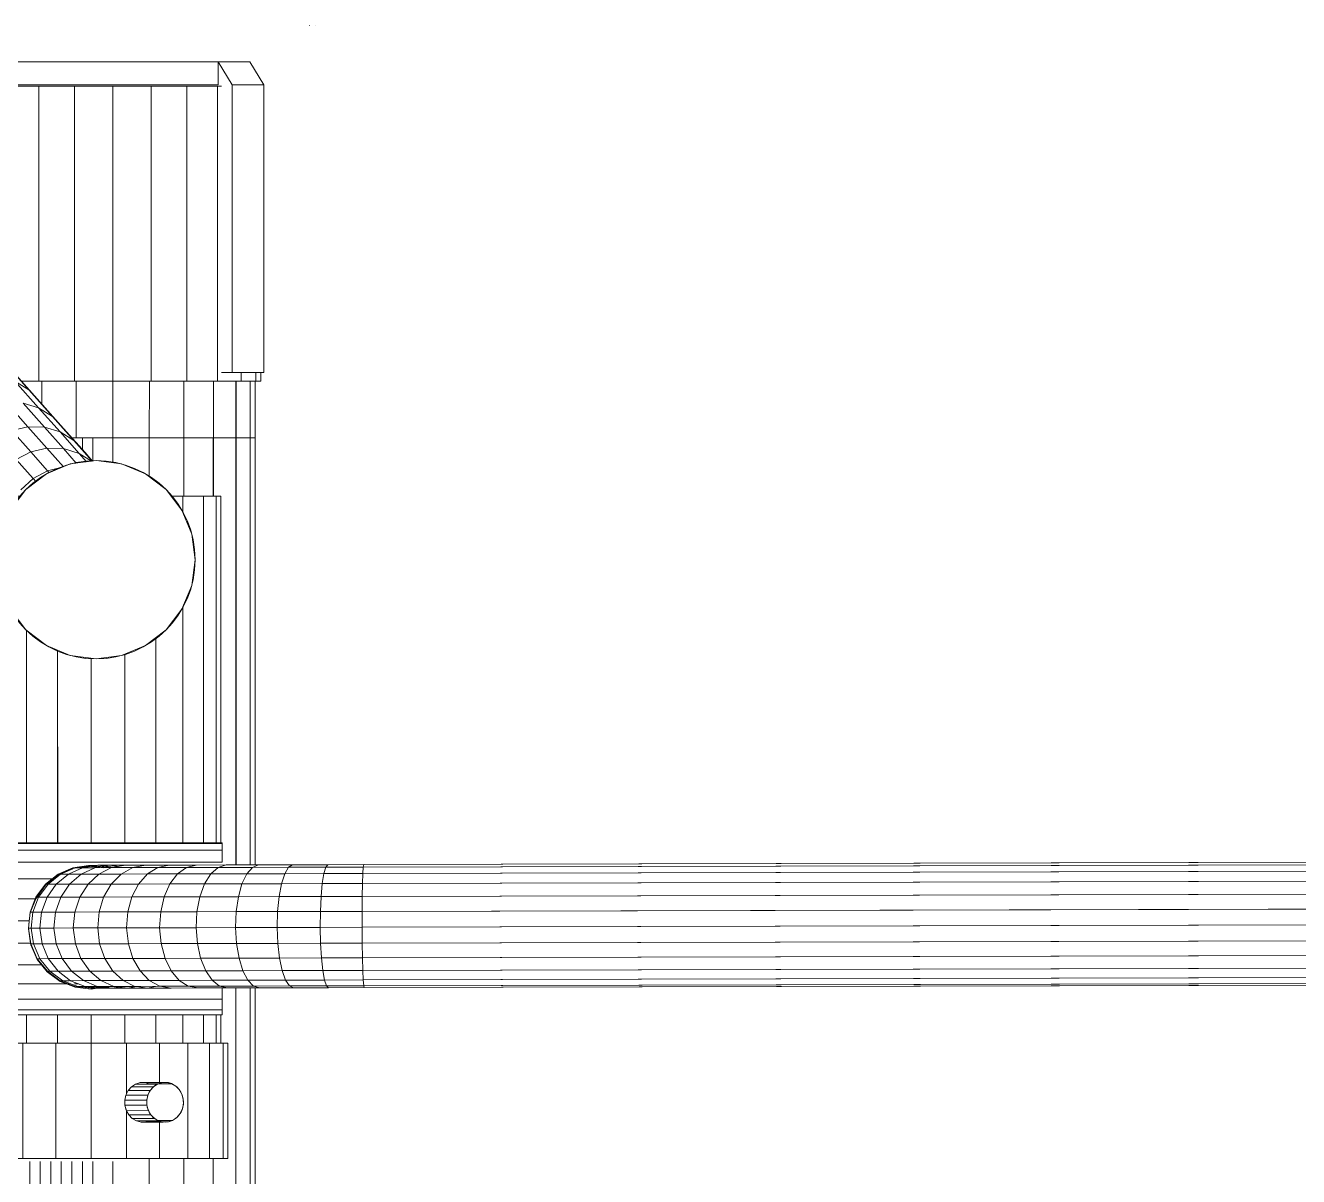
# Model space of a CAD drawing. Header units: millimetres. Extents: x -18512 to 101824, y -95768 to 52898.
# Drawn here: x 16081.5 to 16302.6, y -88247.8 to -88047.9 of the extents above; entities that cross this region are included whole.
import ezdxf

# ---------------------------------------------------------------- set-up
doc = ezdxf.new("R2010")
doc.units = ezdxf.units.MM
doc.header["$LTSCALE"] = 25
doc.layers.get('0').update_dxf_attribs({"color": 254, "lineweight": 0})
doc.layers.add('xref-first floor frm cunsult$0$G-IMPT', color=8, linetype='Continuous', lineweight=9)

# ---------------------------------------------------------------- blocks, each defined once
blk = doc.blocks.new('xref-first floor frm cunsult$0$rainshower - rain shower_dwg_Group_7-6994170-FIRST FLOOR PLAN')
at = {"layer": 'xref-first floor frm cunsult$0$G-IMPT'}
for p, q in [((0.01, 114.14), (0, 114.14)), ((0.04, 113.13), (0, 113.13)), ((10.29, 105.22), (6.29, 102.79)), ((10.29, 105.22), (60.29, 105.22)), ((10.29, 105.22), (10.29, 99.72)), ((60.29, 99.72), (60.29, 105.22)), ((60.29, 104.71), (61.79, 104.71)), ((61.79, 104.71), (60.29, 104.71)), ((61.79, 104.71), (61.79, 103.85)), ((6.29, 97.29), (6.29, 102.79)), ((60.29, 103.83), (61.79, 103.83)), ((61.79, 103.85), (61.79, 103.83)), ((61.79, 103.85), (61.79, 103.83)), ((61.79, 103.85), (61.79, 103.83)), ((61.79, 101.26), (61.79, 103.83)), ((61.79, 103.7), (71.6, 103.7)), ((71.6, 102.86), (61.79, 102.86)), ((71.6, 102.86), (71.6, 103.7)), ((145.8, 103.7), (71.6, 103.7)), ((71.6, 102.86), (71.6, 103.7)), ((71.6, 100.39), (71.6, 102.86)), ((71.6, 100.39), (71.6, 102.86)), ((145.8, 102.86), (71.6, 102.86)), ((250.64, 103.7), (167.15, 103.7)), ((250.64, 102.86), (167.15, 102.86)), ((250.64, 102.86), (167.15, 102.86)), ((6.29, 97.29), (10.29, 99.72)), ((10.29, 99.72), (60.29, 99.72)), ((61.79, 101.26), (60.29, 101.26)), ((61.79, 101.26), (60.29, 101.26)), ((60.29, 99.72), (60.29, 97.89)), ((61.79, 101.26), (61.79, 97.18)), ((61.79, 97.18), (61.79, 101.26)), ((71.6, 100.39), (61.79, 100.39)), ((71.6, 100.39), (71.6, 96.47)), ((71.6, 100.39), (145.81, 100.39)), ((71.6, 100.39), (71.6, 96.47)), ((71.6, 100.39), (71.6, 96.47)), ((167.16, 100.38), (250.64, 100.38)), ((10.54, 97.18), (10.54, 97.89)), ((10.54, 97.18), (10.54, 97.89)), ((6.29, 97.29), (6.29, 58.08)), ((6.29, 97.29), (10.29, 97.29)), ((6.29, 58.08), (6.29, 97.29)), ((10.29, 58.08), (10.29, 97.29)), ((10.29, 58.08), (10.29, 97.29)), ((10.54, 97.18), (10.54, 91.85)), ((10.54, 97.18), (61.79, 97.18)), ((10.54, 91.85), (10.54, 97.18)), ((61.79, 97.18), (10.54, 97.18)), ((61.79, 97.18), (61.79, 91.85)), ((61.79, 91.85), (61.79, 97.18)), ((61.79, 96.47), (71.6, 96.47)), ((71.6, 96.47), (61.79, 96.47)), ((71.6, 96.47), (71.6, 91.35)), ((71.6, 96.47), (71.6, 91.35)), ((71.6, 96.47), (81.77, 96.46)), ((71.6, 96.43), (81.77, 96.43)), ((196.77, 96.44), (250.64, 96.43)), ((10.54, 85.65), (10.54, 91.85)), ((10.54, 91.85), (61.79, 91.85)), ((10.54, 85.65), (10.54, 91.85)), ((61.79, 91.85), (10.54, 91.85)), ((61.79, 85.65), (61.79, 91.85)), ((61.79, 85.65), (61.79, 91.85)), ((61.79, 91.35), (71.6, 91.35)), ((61.79, 91.35), (71.6, 91.35)), ((71.6, 85.31), (71.6, 91.35)), ((71.6, 85.31), (71.6, 91.35)), ((71.6, 91.35), (81.77, 91.35)), ((71.6, 91.3), (81.77, 91.3)), ((196.77, 91.31), (250.77, 91.3)), ((10.54, 85.65), (10.54, 79)), ((10.54, 85.65), (61.79, 85.65)), ((10.54, 79), (10.54, 85.65)), ((61.79, 85.65), (10.54, 85.65)), ((61.79, 79), (61.79, 85.65)), ((61.79, 79), (61.79, 85.65)), ((61.79, 85.39), (71.6, 85.31)), ((71.6, 79), (71.6, 85.31)), ((71.6, 79), (71.6, 85.31)), ((78.37, 85.31), (71.6, 85.31)), ((250.77, 85.31), (196.77, 85.31)), ((10.54, 72.34), (10.54, 79)), ((61.79, 79), (10.54, 79)), ((10.54, 72.34), (10.54, 79)), ((61.79, 79), (10.54, 79)), ((61.79, 72.34), (61.79, 79)), ((61.79, 79), (71.6, 79)), ((61.79, 72.34), (61.79, 79)), ((61.79, 79), (71.6, 79)), ((71.6, 79), (71.6, 75.53)), ((71.6, 79), (75.96, 79)), ((197.28, 79), (250.54, 79)), ((71.6, 75.53), (71.6, 73.7)), ((71.6, 75.53), (75.64, 75.53)), ((197.28, 75.53), (250.54, 75.53)), ((71.6, 73.7), (71.6, 71.87)), ((73.66, 73.7), (71.6, 73.7)), ((71.6, 73.7), (71.6, 71.87)), ((250.54, 73.7), (197.28, 73.7)), ((10.54, 72.34), (10.54, 66.14)), ((10.54, 72.34), (61.79, 72.34)), ((61.79, 72.34), (10.54, 72.34)), ((71.6, 72.6), (61.79, 72.6)), ((71.6, 72.6), (61.79, 72.6)), ((61.79, 66.14), (61.79, 72.34)), ((250.54, 71.86), (197.28, 71.86)), ((197.28, 71.86), (250.54, 71.86)), ((197.28, 70.03), (250.54, 70.03)), ((65.77, 66.64), (61.79, 66.64)), ((61.79, 66.64), (65.77, 66.64)), ((250.54, 68.21), (197.28, 68.21)), ((250.54, 68.21), (197.28, 68.21)), ((250.54, 66.39), (197.28, 66.39)), ((250.54, 66.39), (197.28, 66.39)), ((10.54, 66.14), (10.54, 60.82)), ((61.79, 66.14), (10.54, 66.14)), ((61.79, 66.14), (10.54, 66.14)), ((61.79, 66.14), (61.79, 63.16)), ((197.28, 64.58), (250.54, 64.58))]:
    blk.add_line(p, q, dxfattribs=at)
at = {"layer": 'xref-first floor frm cunsult$0$G-IMPT', "flags": 128}
for points in [[(10.29, 99.72), (6.29, 97.29), (6.29, 102.79), (10.29, 105.22), (10.29, 99.72)], [(60.29, 99.72), (60.29, 105.22), (10.29, 105.22)], [(61.79, 101.26), (61.79, 103.83), (61.79, 103.85), (61.79, 104.71)], [(60.29, 103.85), (61.79, 103.85), (60.29, 103.85)], [(61.79, 102.86), (71.6, 102.86), (71.6, 103.7)], [(61.79, 103.7), (71.6, 103.7), (145.8, 103.7)], [(145.8, 102.86), (71.6, 102.86), (71.6, 100.39)], [(167.15, 103.7), (250.64, 103.7), (260.54, 103.7)], [(260.54, 102.86), (250.64, 102.86), (250.64, 100.38), (167.16, 100.38)], [(60.29, 97.89), (60.29, 99.72), (10.29, 99.72)], [(145.81, 100.38), (71.6, 100.38), (61.79, 100.38)], [(71.6, 91.35), (71.6, 96.47), (71.6, 91.35)], [(196.77, 96.43), (250.64, 96.43), (260.54, 96.43)], [(61.79, 85.39), (71.6, 85.31), (71.6, 91.35), (71.6, 85.31), (71.6, 79), (75.96, 79)], [(196.77, 91.3), (250.77, 91.3), (250.77, 85.31), (196.77, 85.31)], [(71.6, 83.09), (71.6, 79), (71.6, 78.89), (71.6, 75.53)], [(197.28, 79), (250.54, 79), (250.54, 75.53), (197.28, 75.53)], [(75.64, 75.53), (71.6, 75.53), (71.6, 73.7), (73.66, 73.7)], [(197.28, 73.7), (250.54, 73.7), (250.54, 75.53)], [(10.54, 60.82), (10.54, 66.14), (10.54, 72.34)], [(61.79, 63.16), (61.79, 66.14), (61.79, 72.34)], [(197.28, 70.03), (250.54, 70.03), (250.54, 68.21)], [(250.54, 62.78), (250.54, 64.58), (197.28, 64.58)]]:
    blk.add_lwpolyline(points, dxfattribs=at)
blk = doc.blocks.new('xref-first floor frm cunsult$0$rainshower - rain shower_dwg_Group_4-6994172-FIRST FLOOR PLAN')
at = {"layer": 'xref-first floor frm cunsult$0$G-IMPT'}
for p, q in [((20.07, 15), (20.07, 98)), ((20.07, 98), (20.21, 98)), ((20.07, 98), (20.07, 15)), ((20.21, 98), (21.37, 98)), ((20.21, 15), (20.21, 98)), ((20.21, 98), (20.21, 15)), ((21.37, 98), (23.45, 98)), ((21.37, 15), (21.37, 98)), ((21.37, 98), (21.37, 15)), ((23.45, 15), (23.45, 98)), ((23.45, 98), (23.45, 15)), ((47.23, 98), (45.27, 98)), ((49.06, 98), (47.23, 98)), ((47.23, 15), (47.23, 98)), ((47.23, 98), (47.23, 15)), ((49.93, 98), (49.06, 98)), ((49.06, 15), (49.06, 98)), ((49.06, 98), (49.06, 15)), ((49.93, 15), (49.93, 98)), ((49.93, 98), (49.93, 15)), ((45.03, 77.98), (45.46, 75.23)), ((45.03, 77.98), (45.46, 75.23)), ((24.11, 74.77), (24.39, 77.31)), ((24.11, 74.77), (24.39, 77.31)), ((24.11, 74.77), (24.39, 77.31)), ((45.46, 75.23), (45.15, 72.46)), ((45.46, 75.23), (45.15, 72.46)), ((24.11, 74.77), (24.4, 72.89)), ((24.11, 74.77), (24.4, 72.89)), ((24.4, 72.89), (24.11, 74.77)), ((44.57, 72.33), (44.57, 73.05)), ((44.57, 73.05), (44.57, 72.33)), ((24.53, 72.02), (25.65, 69.46)), ((24.53, 72.02), (25.65, 69.46)), ((25.65, 69.46), (24.53, 72.02)), ((44.57, 70.96), (44.14, 69.86)), ((44.57, 70.96), (44.14, 69.86)), ((45.15, 72.46), (44.57, 70.96)), ((45.15, 72.46), (44.57, 70.96)), ((44.57, 70.96), (44.57, 71.37)), ((44.57, 15), (44.57, 70.96)), ((26.32, 68.63), (25.65, 69.46)), ((26.32, 68.63), (25.65, 69.46)), ((26.32, 68.63), (25.65, 69.46)), ((27.39, 67.29), (26.32, 68.63)), ((26.32, 15), (26.32, 68.63)), ((27.39, 67.29), (26.32, 68.63)), ((27.39, 67.29), (26.32, 68.63)), ((26.32, 68.63), (26.32, 15)), ((42.49, 67.61), (44.14, 69.86)), ((42.49, 67.61), (44.14, 69.86)), ((27.39, 67.29), (29.64, 65.64)), ((27.39, 67.29), (29.64, 65.64)), ((41.25, 66.62), (40.32, 65.87)), ((41.25, 66.62), (40.32, 65.87)), ((42.49, 67.61), (41.25, 66.62)), ((42.49, 67.61), (41.25, 66.62)), ((41.25, 15), (41.25, 66.62)), ((29.78, 65.58), (29.64, 65.64)), ((29.78, 65.58), (29.64, 65.64)), ((29.78, 65.58), (32.24, 64.63)), ((29.78, 15), (29.78, 65.58)), ((29.78, 65.58), (32.24, 64.63)), ((29.78, 65.58), (29.78, 15)), ((33.6, 64.48), (32.24, 64.63)), ((33.6, 64.48), (32.24, 64.63)), ((33.6, 64.48), (35.01, 64.32)), ((33.6, 15), (33.6, 64.48)), ((33.6, 64.48), (35.01, 64.32)), ((35.01, 64.32), (33.6, 64.48)), ((33.6, 64.48), (33.6, 15)), ((35.01, 64.32), (37.51, 64.71)), ((35.01, 64.32), (37.51, 64.71)), ((37.51, 64.71), (37.76, 64.75)), ((37.51, 64.71), (37.76, 64.75)), ((37.51, 15), (37.51, 64.71)), ((37.51, 64.71), (37.51, 15)), ((37.76, 64.75), (40.32, 65.87)), ((37.76, 64.75), (40.32, 65.87)), ((0, 15), (1.19, 15)), ((0, 15), (0, 0)), ((0, 0), (0, 15)), ((4.69, 15), (1.19, 15)), ((1.19, 15), (1.19, 0)), ((1.19, 0), (1.19, 15)), ((10.25, 15), (4.69, 15)), ((4.69, 0), (4.69, 15)), ((4.69, 0), (4.69, 15)), ((6.68, 15), (7.3, 15)), ((17.5, 15), (10.25, 15)), ((10.25, 15), (10.25, 0)), ((10.25, 0), (10.25, 15)), ((17.5, 15), (25.94, 15)), ((17.5, 15), (17.5, 0)), ((17.5, 0), (17.5, 15)), ((23.39, 15), (24.18, 15)), ((25.94, 15), (35, 15)), ((25.94, 0), (25.94, 15)), ((25.94, 0), (25.94, 15)), ((44.06, 15), (35, 15)), ((35, 15), (35, 0)), ((35, 0), (35, 15)), ((52.5, 15), (44.06, 15)), ((44.06, 15), (44.06, 0)), ((44.06, 0), (44.06, 15)), ((45.82, 15), (46.61, 15)), ((59.75, 15), (52.5, 15)), ((52.5, 15), (52.5, 0)), ((52.5, 0), (52.5, 15)), ((65.31, 15), (59.75, 15)), ((59.75, 0), (59.75, 15)), ((59.75, 0), (59.75, 15)), ((62.7, 15), (63.32, 15)), ((65.31, 15), (68.81, 15)), ((65.31, 15), (65.31, 0)), ((65.31, 0), (65.31, 15)), ((70, 15), (68.81, 15)), ((68.81, 15), (68.81, 0)), ((68.81, 0), (68.81, 15)), ((70, 15), (70, 0)), ((70, 0), (70, 15)), ((1.19, 0), (0, 0)), ((4.69, 0), (1.19, 0)), ((4.69, 0), (10.25, 0)), ((6.68, 0), (7.3, 0)), ((17.5, 0), (10.25, 0)), ((25.94, 0), (17.5, 0)), ((23.39, 0), (24.18, 0)), ((25.94, 0), (35, 0)), ((44.06, 0), (35, 0)), ((52.5, 0), (44.06, 0)), ((45.82, 0), (46.61, 0)), ((59.75, 0), (52.5, 0)), ((59.75, 0), (65.31, 0)), ((62.7, 0), (63.32, 0)), ((65.31, 0), (68.81, 0)), ((70, 0), (68.81, 0))]:
    blk.add_line(p, q, dxfattribs=at)
at = {"layer": 'xref-first floor frm cunsult$0$G-IMPT', "flags": 128}
for points in [[(44.57, 71.37), (44.57, 70.96), (45.15, 72.46), (45.46, 75.23), (45.03, 77.98)], [(44.57, 15), (44.57, 70.96), (44.14, 69.86), (42.49, 67.61), (41.25, 66.62), (41.25, 15)], [(33.6, 64.48), (32.24, 64.63), (29.78, 65.58), (29.64, 65.64), (27.39, 67.29)], [(41.25, 66.62), (40.32, 65.87), (37.76, 64.75), (37.51, 64.71), (35.01, 64.32)]]:
    blk.add_lwpolyline(points, dxfattribs=at)
blk = doc.blocks.new('xref-first floor frm cunsult$0$rainshower - rain shower_dwg_Group_5-6994173-FIRST FLOOR PLAN')
at = {"layer": 'xref-first floor frm cunsult$0$G-IMPT'}
for p, q in [((115, 47.51), (95, 47.51)), ((95, 46.7), (95, 47.51)), ((95, 47.51), (115, 47.51)), ((95, 46.7), (95, 44.33)), ((115, 46.7), (95, 46.7)), ((95, 46.7), (115, 46.7)), ((115, 46.7), (115, 47.51)), ((115, 44.33), (115, 46.7)), ((60.19, 46.25), (0, 46.25)), ((0, 45.49), (0, 46.25)), ((0, 46.25), (60.19, 46.25)), ((0, 43.24), (0, 45.49)), ((60.19, 45.49), (0, 45.49)), ((0, 45.49), (60.19, 45.49)), ((95, 46.25), (90.06, 46.25)), ((90.06, 46.25), (95, 46.25)), ((95, 45.49), (90.06, 45.49)), ((90.06, 45.49), (95, 45.49)), ((95, 44.33), (95, 40.55)), ((115, 44.33), (95, 44.33)), ((95, 44.33), (115, 44.33)), ((115, 40.55), (115, 44.33)), ((0, 43.24), (0, 39.66)), ((60.19, 43.24), (0, 43.24)), ((0, 43.24), (60.19, 43.24)), ((95, 43.24), (90.06, 43.24)), ((90.06, 43.24), (95, 43.24)), ((95, 40.55), (95, 35.63)), ((115, 40.55), (95, 40.55)), ((95, 40.55), (115, 40.55)), ((115, 35.63), (115, 40.55)), ((0, 37.64), (0, 39.66)), ((0, 39.66), (2.82, 39.66)), ((0, 39.66), (2.82, 39.66)), ((60.19, 39.66), (19.22, 39.66)), ((60.19, 39.66), (19.22, 39.66)), ((95, 39.66), (90.06, 39.66)), ((95, 39.66), (90.06, 39.66)), ((102.02, 37.74), (101.81, 36.93)), ((102.02, 37.74), (102.45, 38.47)), ((102.02, 37.74), (102.02, 33.91)), ((102.02, 37.74), (102.02, 33.91)), ((102.45, 38.47), (103.07, 39.08)), ((103.07, 39.08), (103.84, 39.51)), ((103.84, 39.51), (104.71, 39.75)), ((104.71, 39.75), (105.61, 39.77)), ((105.61, 39.77), (106.48, 39.57)), ((106.48, 39.57), (107.28, 39.17)), ((107.28, 39.17), (107.93, 38.6)), ((107.93, 38.6), (108.4, 37.89)), ((108.4, 37.89), (108.66, 37.09)), ((108.4, 35.33), (108.4, 37.89)), ((108.4, 37.89), (108.4, 35.33)), ((95, 35.63), (95, 29.9)), ((102.02, 35.63), (95, 35.63)), ((95, 35.63), (102.02, 35.63)), ((101.81, 36.93), (101.81, 33.1)), ((101.83, 36.1), (101.81, 36.93)), ((101.81, 36.93), (101.81, 33.1)), ((101.83, 36.1), (102.09, 35.3)), ((101.83, 36.1), (101.83, 32.27)), ((101.83, 36.1), (101.83, 32.27)), ((108.04, 34.72), (108.47, 35.45)), ((115, 35.63), (108.4, 35.63)), ((108.4, 35.63), (115, 35.63)), ((108.47, 35.45), (108.68, 36.26)), ((108.47, 31.62), (108.47, 35.45)), ((108.47, 35.45), (108.47, 31.62)), ((108.66, 37.09), (108.68, 36.26)), ((108.66, 33.26), (108.66, 37.09)), ((108.66, 37.09), (108.66, 33.26)), ((108.68, 32.43), (108.68, 36.26)), ((108.68, 36.26), (108.68, 32.43)), ((115, 29.9), (115, 35.63)), ((60.19, 35), (24.54, 35)), ((24.54, 35), (60.19, 35)), ((95, 35), (90.06, 35)), ((90.06, 35), (95, 35)), ((102.02, 33.91), (101.81, 33.1)), ((102.02, 33.91), (101.81, 33.1)), ((102.56, 34.59), (102.09, 35.3)), ((102.09, 35.3), (102.09, 31.47)), ((102.09, 35.3), (102.09, 31.47)), ((103.21, 34.01), (102.56, 34.59)), ((102.56, 30.76), (102.56, 34.59)), ((102.56, 34.59), (102.56, 30.76)), ((103.21, 34.01), (103.21, 30.19)), ((103.21, 34.01), (104, 33.62)), ((103.21, 34.01), (103.21, 30.19)), ((104, 33.62), (104.88, 33.42)), ((104, 33.62), (104, 29.79)), ((104, 33.62), (104, 29.79)), ((104.88, 33.42), (105.78, 33.44)), ((104.88, 33.42), (104.88, 29.59)), ((104.88, 33.42), (104.88, 29.59)), ((105.78, 33.44), (106.64, 33.68)), ((105.78, 33.44), (105.78, 29.61)), ((105.78, 33.44), (105.78, 29.61)), ((106.64, 33.68), (107.41, 34.11)), ((106.74, 29.9), (106.64, 33.68)), ((107.41, 34.11), (108.04, 34.72)), ((107.41, 30.28), (107.41, 34.11)), ((107.41, 34.11), (107.41, 30.28)), ((108.04, 30.89), (108.04, 34.72)), ((108.04, 34.72), (108.04, 30.89)), ((108.47, 33.85), (108.66, 33.26)), ((108.47, 33.85), (108.66, 33.26)), ((108.68, 32.43), (108.66, 33.26)), ((108.68, 32.43), (108.66, 33.26)), ((101.81, 33.1), (101.83, 32.27)), ((101.81, 33.1), (101.83, 32.27)), ((101.83, 32.27), (102.04, 31.62)), ((101.83, 32.27), (102.04, 31.62)), ((102.56, 30.76), (102.09, 31.47)), ((102.56, 30.76), (102.09, 31.47)), ((108.04, 30.89), (108.47, 31.62)), ((108.04, 30.89), (108.47, 31.62)), ((108.47, 31.62), (108.68, 32.43)), ((108.47, 31.62), (108.68, 32.43)), ((27.43, 29.58), (60.19, 29.58)), ((60.19, 29.58), (27.43, 29.58)), ((95, 29.58), (90.06, 29.58)), ((90.06, 29.58), (95, 29.58)), ((95, 23.75), (95, 29.9)), ((95, 29.9), (103.77, 29.9)), ((95, 29.9), (103.77, 29.9)), ((102.56, 30.76), (103.21, 30.19)), ((102.56, 30.76), (103.21, 30.19)), ((103.21, 30.19), (103.77, 29.9)), ((103.21, 30.19), (103.77, 29.9)), ((103.77, 29.9), (104, 29.79)), ((104, 29.79), (104.88, 29.59)), ((104.88, 29.59), (105.78, 29.61)), ((106.74, 29.9), (105.78, 29.61)), ((107.41, 30.28), (106.74, 29.9)), ((107.41, 30.28), (106.74, 29.9)), ((115, 29.9), (106.74, 29.9)), ((107.41, 30.28), (108.04, 30.89)), ((107.41, 30.28), (108.04, 30.89)), ((115, 23.75), (115, 29.9)), ((28.13, 23.75), (60.19, 23.75)), ((28.13, 23.75), (60.19, 23.75)), ((95, 23.75), (90.06, 23.75)), ((90.06, 23.75), (95, 23.75)), ((95, 17.61), (95, 23.75)), ((115, 23.75), (95, 23.75)), ((95, 23.75), (115, 23.75)), ((115, 17.61), (115, 23.75)), ((26.74, 17.93), (60.19, 17.98)), ((60.19, 17.93), (26.74, 17.93)), ((95, 17.93), (90.06, 17.93)), ((90.06, 17.93), (95, 17.93)), ((95, 17.61), (95, 11.88)), ((115, 17.61), (95, 17.61)), ((95, 17.61), (115, 17.61)), ((115, 11.88), (115, 17.61)), ((0, 7.84), (0, 11.53)), ((23.2, 12.5), (60.19, 12.5)), ((23.2, 12.5), (60.19, 12.5)), ((90.06, 12.5), (95, 12.5)), ((90.06, 12.5), (95, 12.5)), ((95, 11.88), (95, 6.96)), ((115, 11.88), (95, 11.88)), ((95, 11.88), (115, 11.88)), ((115, 6.96), (115, 11.88)), ((0, 4.27), (0, 7.84)), ((7.42, 7.84), (0, 7.84)), ((0, 7.84), (7.42, 7.84)), ((60.19, 7.84), (14.62, 7.84)), ((14.62, 7.84), (60.19, 7.84)), ((95, 7.84), (90.06, 7.84)), ((90.06, 7.84), (95, 7.84)), ((95, 3.18), (95, 6.96)), ((115, 6.96), (95, 6.96)), ((95, 6.96), (115, 6.96)), ((115, 3.18), (115, 6.96)), ((0, 4.27), (0, 2.02)), ((60.19, 4.27), (0, 4.27)), ((0, 4.27), (60.19, 4.27)), ((95, 4.27), (90.06, 4.27)), ((90.06, 4.27), (95, 4.27)), ((95, 0.81), (95, 3.18)), ((115, 3.18), (95, 3.18)), ((95, 3.18), (115, 3.18)), ((115, 0.81), (115, 3.18)), ((0, 1.25), (0, 2.02)), ((60.19, 2.02), (0, 2.02)), ((0, 2.02), (60.19, 2.02)), ((60.19, 1.25), (0, 1.25)), ((0, 1.25), (60.19, 1.25)), ((95, 2.02), (90.06, 2.02)), ((90.06, 2.02), (95, 2.02)), ((95, 1.25), (90.06, 1.25)), ((90.06, 1.25), (95, 1.25)), ((95, 0), (95, 0.81)), ((115, 0.81), (95, 0.81)), ((95, 0.81), (115, 0.81)), ((115, 0), (95, 0)), ((95, 0), (115, 0)), ((115, 0.81), (115, 0))]:
    blk.add_line(p, q, dxfattribs=at)
at = {"layer": 'xref-first floor frm cunsult$0$G-IMPT', "flags": 128}
for points in [[(102.02, 33.91), (101.81, 33.1), (101.83, 32.27), (102.04, 31.62)], [(104, 29.79), (104.88, 29.59), (105.78, 29.61), (106.64, 29.85), (106.74, 29.9), (107.41, 30.28), (108.04, 30.89), (108.47, 31.62), (108.68, 32.43), (108.66, 33.26), (108.47, 33.85)], [(106.64, 33.68), (106.74, 29.9), (115, 29.9)], [(102.09, 31.47), (102.56, 30.76), (103.21, 30.19), (103.77, 29.9), (104, 29.79)]]:
    blk.add_lwpolyline(points, dxfattribs=at)
at = {"layer": 'xref-first floor frm cunsult$0$G-IMPT'}
for start_param, end_param in [(5.247662, 9.424778), (3.141593, 5.224649)]:
    blk.add_ellipse((105.24, 36.59), major_axis=(3.45, 0), ratio=0.92388, start_param=start_param, end_param=end_param, dxfattribs=at)
blk = doc.blocks.new('xref-first floor frm cunsult$0$rainshower - rain shower_dwg_Group_3-6994174-FIRST FLOOR PLAN')
at = {"layer": 'xref-first floor frm cunsult$0$G-IMPT'}
for p, q in [((12.76, 33.84), (8.61, 32.12)), ((12.76, 33.84), (17.22, 34.43)), ((17.22, 34.43), (21.67, 33.84)), ((25.82, 32.12), (21.67, 33.84)), ((5.04, 29.39), (8.61, 32.12)), ((25.82, 32.12), (29.39, 29.39)), ((2.31, 25.82), (5.04, 29.39)), ((32.12, 25.82), (29.39, 29.39)), ((0.59, 21.67), (2.31, 25.82)), ((33.84, 21.67), (32.12, 25.82)), ((0.59, 21.67), (0, 17.22)), ((33.84, 21.67), (34.43, 17.22)), ((0.59, 12.76), (0, 17.22)), ((33.84, 12.76), (34.43, 17.22)), ((0.59, 12.76), (2.31, 8.61)), ((32.12, 8.61), (33.84, 12.76)), ((2.31, 8.61), (5.04, 5.04)), ((32.12, 8.61), (29.39, 5.04)), ((5.04, 5.04), (8.61, 2.31)), ((25.82, 2.31), (29.39, 5.04)), ((8.61, 2.31), (12.76, 0.59)), ((25.82, 2.31), (21.67, 0.59)), ((12.76, 0.59), (17.22, 0)), ((21.67, 0.59), (17.22, 0))]:
    blk.add_line(p, q, dxfattribs=at)
blk.add_circle((17.22, 17.22), 17.22, dxfattribs=at)
blk = doc.blocks.new('xref-first floor frm cunsult$0$rainshower - rain shower_dwg_Group_8-6994175-FIRST FLOOR PLAN')
at = {"layer": 'xref-first floor frm cunsult$0$G-IMPT'}
for p, q in [((144.99, 442.79), (145.75, 128.73)), ((145.41, 442.89), (146.17, 128.64)), ((146.53, 442.97), (147.28, 128.56)), ((148.26, 443.05), (149.02, 128.5)), ((150.51, 443.1), (151.27, 128.45)), ((153.1, 443.14), (153.86, 128.42)), ((155.87, 443.16), (156.63, 128.42)), ((158.63, 443.15), (159.39, 128.44)), ((161.18, 443.12), (161.94, 128.48)), ((163.36, 443.06), (164.12, 128.54)), ((165.02, 442.99), (165.78, 128.62)), ((166.03, 442.91), (166.79, 128.71)), ((166.34, 442.82), (167.1, 128.8)), ((145.75, 128.73), (145.77, 122.5)), ((146.17, 128.64), (145.75, 128.73)), ((147.28, 128.56), (146.17, 128.64)), ((146.17, 128.64), (146.18, 122.14)), ((146.18, 122.14), (146.17, 128.64)), ((149.02, 128.5), (147.28, 128.56)), ((147.28, 128.56), (147.3, 121.81)), ((151.27, 128.45), (149.02, 128.5)), ((149.02, 128.5), (149.04, 121.52)), ((153.86, 128.42), (151.27, 128.45)), ((151.27, 128.45), (151.28, 121.31)), ((151.28, 121.31), (151.27, 128.45)), ((156.63, 128.42), (153.86, 128.42)), ((153.86, 128.42), (153.88, 121.19)), ((159.39, 128.44), (156.63, 128.42)), ((159.39, 128.44), (156.63, 128.42)), ((156.63, 128.42), (156.65, 121.15)), ((156.63, 128.42), (156.65, 121.15)), ((161.94, 128.48), (159.39, 128.44)), ((159.39, 128.44), (159.41, 121.21)), ((159.41, 121.21), (159.39, 128.44)), ((164.12, 128.54), (161.94, 128.48)), ((161.94, 128.48), (164.12, 128.54)), ((161.94, 128.48), (161.96, 121.37)), ((161.96, 121.37), (161.94, 128.48)), ((165.78, 128.62), (164.12, 128.54)), ((164.12, 128.54), (164.14, 121.6)), ((164.12, 128.54), (164.14, 121.6)), ((166.79, 128.71), (165.78, 128.62)), ((165.78, 128.62), (165.79, 121.9)), ((167.1, 128.8), (166.79, 128.71)), ((166.79, 128.71), (166.81, 122.24)), ((167.1, 128.8), (167.12, 122.6)), ((145.77, 122.5), (145.78, 116.36)), ((146.18, 122.14), (145.77, 122.5)), ((145.77, 122.5), (145.78, 116.36)), ((147.3, 121.81), (146.18, 122.14)), ((146.18, 122.14), (146.2, 115.65)), ((147.3, 121.81), (146.18, 122.14)), ((149.04, 121.52), (147.3, 121.81)), ((147.3, 121.81), (147.32, 114.99)), ((165.79, 121.9), (164.14, 121.6)), ((164.14, 121.6), (165.79, 121.9)), ((166.81, 122.24), (165.79, 121.9)), ((165.79, 121.9), (166.81, 122.24)), ((165.79, 121.9), (165.81, 115.12)), ((165.79, 121.9), (165.81, 115.12)), ((167.12, 122.6), (166.81, 122.24)), ((166.81, 122.24), (166.82, 115.8)), ((166.81, 122.24), (166.82, 115.8)), ((167.12, 122.6), (167.13, 116.52)), ((151.28, 121.31), (149.04, 121.52)), ((149.04, 121.52), (149.06, 114.43)), ((153.88, 121.19), (151.28, 121.31)), ((151.28, 121.31), (151.3, 114)), ((153.88, 121.19), (151.28, 121.31)), ((156.65, 121.15), (153.88, 121.19)), ((153.88, 121.19), (153.9, 113.74)), ((153.9, 113.74), (153.88, 121.19)), ((159.41, 121.21), (156.65, 121.15)), ((156.65, 121.15), (156.67, 113.67)), ((161.96, 121.37), (159.41, 121.21)), ((159.41, 121.21), (159.42, 113.79)), ((164.14, 121.6), (161.96, 121.37)), ((161.96, 121.37), (161.98, 114.08)), ((164.14, 121.6), (164.15, 114.54)), ((145.78, 116.36), (145.8, 110.44)), ((146.2, 115.65), (145.78, 116.36)), ((145.78, 116.36), (146.2, 115.65)), ((145.78, 116.36), (145.8, 110.44)), ((147.32, 114.99), (146.2, 115.65)), ((146.2, 115.65), (146.22, 109.38)), ((146.2, 115.65), (146.22, 109.38)), ((165.81, 115.12), (164.15, 114.54)), ((166.82, 115.8), (165.81, 115.12)), ((165.81, 115.12), (165.82, 108.58)), ((167.13, 116.52), (166.82, 115.8)), ((166.82, 115.8), (166.84, 109.58)), ((167.13, 116.52), (167.15, 110.65)), ((149.06, 114.43), (147.32, 114.99)), ((147.32, 114.99), (147.33, 108.4)), ((151.3, 114), (149.06, 114.43)), ((149.06, 114.43), (149.07, 107.57)), ((149.07, 107.57), (149.06, 114.43)), ((153.9, 113.74), (151.3, 114)), ((151.3, 114), (151.32, 106.94)), ((151.3, 114), (151.32, 106.94)), ((156.67, 113.67), (153.9, 113.74)), ((153.9, 113.74), (153.91, 106.56)), ((156.67, 113.67), (153.9, 113.74)), ((159.42, 113.79), (156.67, 113.67)), ((156.67, 113.67), (156.69, 106.45)), ((156.69, 106.45), (156.67, 113.67)), ((161.98, 114.08), (159.42, 113.79)), ((159.42, 113.79), (159.44, 106.61)), ((164.15, 114.54), (161.98, 114.08)), ((164.15, 114.54), (161.98, 114.08)), ((161.98, 114.08), (161.99, 107.05)), ((164.15, 114.54), (164.17, 107.72)), ((164.17, 107.72), (164.15, 114.54)), ((167.15, 110.65), (166.84, 109.58)), ((167.15, 110.65), (167.16, 105.08)), ((145.8, 110.44), (145.81, 104.83)), ((146.22, 109.38), (145.8, 110.44)), ((145.8, 110.44), (146.22, 109.38)), ((147.33, 108.4), (146.22, 109.38)), ((146.22, 109.38), (146.23, 103.45)), ((146.22, 109.38), (147.33, 108.4)), ((149.07, 107.57), (147.33, 108.4)), ((147.33, 108.4), (147.35, 102.17)), ((165.82, 108.58), (164.17, 107.72)), ((165.82, 108.58), (164.17, 107.72)), ((166.84, 109.58), (165.82, 108.58)), ((165.82, 108.58), (165.84, 102.39)), ((166.84, 109.58), (166.85, 103.69)), ((151.32, 106.94), (149.07, 107.57)), ((149.07, 107.57), (149.09, 101.08)), ((151.32, 106.94), (149.07, 107.57)), ((149.07, 107.57), (149.09, 101.08)), ((153.91, 106.56), (151.32, 106.94)), ((151.32, 106.94), (151.34, 100.26)), ((151.34, 100.26), (151.32, 106.94)), ((156.69, 106.45), (153.91, 106.56)), ((153.91, 106.56), (153.93, 99.75)), ((159.44, 106.61), (156.69, 106.45)), ((159.44, 106.61), (156.69, 106.45)), ((156.69, 106.45), (156.7, 99.61)), ((161.99, 107.05), (159.44, 106.61)), ((159.44, 106.61), (161.99, 107.05)), ((159.44, 106.61), (159.46, 99.82)), ((164.17, 107.72), (161.99, 107.05)), ((161.99, 107.05), (162.01, 100.39)), ((161.99, 107.05), (162.01, 100.39)), ((164.17, 107.72), (164.19, 101.26)), ((164.17, 107.72), (164.19, 101.26)), ((145.81, 104.83), (145.82, 99.63)), ((146.23, 103.45), (145.81, 104.83)), ((145.81, 104.83), (145.82, 99.63)), ((167.16, 105.08), (166.85, 103.69)), ((167.16, 105.08), (167.17, 99.93)), ((147.35, 102.17), (146.23, 103.45)), ((146.23, 103.45), (146.24, 97.94)), ((149.09, 101.08), (147.35, 102.17)), ((147.35, 102.17), (147.36, 96.39)), ((147.35, 102.17), (147.36, 96.39)), ((165.84, 102.39), (164.19, 101.26)), ((164.19, 101.26), (165.84, 102.39)), ((166.85, 103.69), (165.84, 102.39)), ((165.84, 102.39), (165.85, 96.65)), ((166.85, 103.69), (166.87, 98.23)), ((145.82, 99.63), (145.83, 94.92)), ((146.24, 97.94), (145.82, 99.63)), ((145.82, 99.63), (146.24, 97.94)), ((151.34, 100.26), (149.09, 101.08)), ((149.09, 101.08), (149.1, 95.06)), ((149.09, 101.08), (151.34, 100.26)), ((153.93, 99.75), (151.34, 100.26)), ((151.34, 100.26), (151.35, 94.06)), ((153.93, 99.75), (151.34, 100.26)), ((151.34, 100.26), (151.35, 94.06)), ((156.7, 99.61), (153.93, 99.75)), ((153.93, 99.75), (153.95, 93.45)), ((159.46, 99.82), (156.7, 99.61)), ((156.7, 99.61), (159.46, 99.82)), ((156.7, 99.61), (156.72, 93.26)), ((156.7, 99.61), (156.72, 93.26)), ((162.01, 100.39), (159.46, 99.82)), ((159.46, 99.82), (159.47, 93.52)), ((164.19, 101.26), (162.01, 100.39)), ((162.01, 100.39), (164.19, 101.26)), ((162.01, 100.39), (162.03, 94.21)), ((164.19, 101.26), (164.2, 95.28)), ((164.19, 101.26), (164.2, 95.28)), ((167.17, 99.93), (166.87, 98.23)), ((167.17, 99.93), (167.18, 95.26)), ((147.36, 96.39), (146.24, 97.94)), ((146.24, 97.94), (146.25, 92.97)), ((166.87, 98.23), (165.85, 96.65)), ((166.87, 98.23), (166.88, 93.3)), ((166.87, 98.23), (166.88, 93.3)), ((149.1, 95.06), (147.36, 96.39)), ((147.36, 96.39), (147.37, 91.16)), ((147.36, 96.39), (147.37, 91.16)), ((164.2, 95.28), (162.03, 94.21)), ((165.85, 96.65), (164.2, 95.28)), ((164.2, 95.28), (165.85, 96.65)), ((164.2, 95.28), (164.21, 89.86)), ((164.21, 89.86), (164.2, 95.28)), ((165.85, 96.65), (165.86, 91.46)), ((165.85, 96.65), (165.86, 91.46)), ((167.18, 95.26), (166.88, 93.3)), ((167.18, 95.26), (167.19, 91.17)), ((145.83, 94.92), (145.84, 90.8)), ((146.25, 92.97), (145.83, 94.92)), ((145.83, 94.92), (145.84, 90.8)), ((147.37, 91.16), (146.25, 92.97)), ((146.25, 92.97), (146.27, 88.61)), ((151.35, 94.06), (149.1, 95.06)), ((149.1, 95.06), (149.12, 89.62)), ((149.1, 95.06), (151.35, 94.06)), ((153.95, 93.45), (151.35, 94.06)), ((151.35, 94.06), (151.36, 88.46)), ((151.35, 94.06), (153.95, 93.45)), ((156.72, 93.26), (153.95, 93.45)), ((153.95, 93.45), (153.96, 87.74)), ((159.47, 93.52), (156.72, 93.26)), ((156.72, 93.26), (159.47, 93.52)), ((156.72, 93.26), (156.73, 87.53)), ((162.03, 94.21), (159.47, 93.52)), ((159.47, 93.52), (159.49, 87.83)), ((159.47, 93.52), (159.49, 87.83)), ((162.03, 94.21), (162.04, 88.63)), ((166.88, 93.3), (165.86, 91.46)), ((166.88, 93.3), (166.89, 88.97)), ((145.84, 90.8), (145.85, 87.32)), ((146.27, 88.61), (145.84, 90.8)), ((149.12, 89.62), (147.37, 91.16)), ((147.37, 91.16), (147.39, 86.58)), ((147.37, 91.16), (147.39, 86.58)), ((165.86, 91.46), (164.21, 89.86)), ((165.86, 91.46), (165.88, 86.9)), ((166.88, 92.81), (167.19, 91.17)), ((167.19, 91.17), (166.93, 89.24)), ((166.93, 89.24), (167.19, 91.17)), ((167.19, 91.17), (167.2, 87.73)), ((147.39, 86.58), (146.27, 88.61)), ((146.27, 88.61), (146.27, 84.93)), ((151.36, 88.46), (149.12, 89.62)), ((149.12, 89.62), (149.13, 84.85)), ((153.96, 87.74), (151.36, 88.46)), ((151.36, 88.46), (151.38, 83.54)), ((162.04, 88.63), (159.49, 87.83)), ((164.21, 89.86), (162.04, 88.63)), ((162.04, 88.63), (162.05, 83.73)), ((164.21, 89.86), (164.23, 85.12)), ((164.21, 89.86), (164.23, 85.12)), ((166.89, 88.97), (165.88, 86.9)), ((166.89, 88.97), (166.9, 85.32)), ((166.94, 89.24), (167.2, 87.73)), ((145.86, 84.56), (145.85, 87.32)), ((146.27, 84.93), (145.85, 87.32)), ((149.13, 84.85), (147.39, 86.58)), ((147.39, 86.58), (147.4, 82.72)), ((147.39, 86.58), (149.13, 84.85)), ((147.39, 86.58), (147.4, 82.72)), ((156.73, 87.53), (153.96, 87.74)), ((153.96, 87.74), (153.97, 82.74)), ((153.96, 87.74), (153.97, 82.74)), ((159.49, 87.83), (156.73, 87.53)), ((156.73, 87.53), (156.74, 82.5)), ((159.49, 87.83), (159.5, 82.83)), ((165.88, 86.9), (164.23, 85.12)), ((165.88, 86.9), (165.89, 83.07)), ((166.89, 86.89), (167.21, 84.98)), ((167.2, 87.73), (166.9, 85.32)), ((167.2, 87.73), (167.21, 84.98)), ((145.86, 84.56), (146.05, 86.19)), ((146.17, 85.23), (145.86, 82.54)), ((145.86, 84.56), (145.86, 82.54)), ((145.86, 84.56), (146.28, 82)), ((145.87, 81.32), (146.17, 84.08)), ((146.17, 85.23), (146.17, 84.08)), ((146.17, 84.08), (146.17, 83.69)), ((146.17, 83.69), (146.17, 84.08)), ((147.4, 82.72), (146.27, 84.93)), ((146.27, 84.93), (146.28, 82)), ((146.27, 84.93), (147.4, 82.72)), ((151.38, 83.54), (149.13, 84.85)), ((149.13, 84.85), (149.14, 80.83)), ((149.13, 84.85), (149.14, 80.83)), ((164.23, 85.12), (162.05, 83.73)), ((164.23, 85.12), (164.24, 81.12)), ((166.9, 85.32), (165.89, 83.07)), ((166.9, 85.32), (166.9, 82.42)), ((167.21, 82.99), (166.9, 84.98)), ((167.21, 84.98), (166.9, 82.42)), ((166.93, 84.13), (167.35, 81.37)), ((167.21, 82.99), (167.21, 84.98)), ((145.86, 82.54), (145.87, 81.32)), ((145.86, 82.54), (146.29, 79.88)), ((146.17, 83.69), (145.87, 80.92)), ((146, 80.92), (146.28, 83.45)), ((147.4, 79.64), (146.28, 82)), ((146.28, 82), (146.29, 79.88)), ((146.28, 82), (146.29, 79.88)), ((149.14, 80.83), (147.4, 82.72)), ((147.4, 82.72), (147.4, 79.64)), ((147.4, 82.72), (149.14, 80.83)), ((147.4, 82.72), (147.4, 79.64)), ((153.97, 82.74), (151.38, 83.54)), ((151.38, 83.54), (151.39, 79.4)), ((151.38, 83.54), (153.97, 82.74)), ((156.74, 82.5), (153.97, 82.74)), ((153.97, 82.74), (153.98, 78.52)), ((153.97, 82.74), (156.74, 82.5)), ((159.5, 82.83), (156.74, 82.5)), ((156.74, 82.5), (156.75, 78.26)), ((162.05, 83.73), (159.5, 82.83)), ((159.5, 82.83), (159.51, 78.63)), ((162.05, 83.73), (162.06, 79.6)), ((165.89, 83.07), (164.24, 81.12)), ((165.89, 83.07), (165.89, 80.01)), ((166.9, 82.42), (165.89, 80.01)), ((165.89, 80.01), (166.9, 82.42)), ((166.91, 80.31), (166.9, 82.42)), ((166.91, 83.38), (167.22, 81.37)), ((166.91, 80.31), (167.21, 82.99)), ((167.22, 81.78), (166.97, 83.38)), ((167.22, 81.78), (167.21, 82.99)), ((74.19, 80.31), (69.99, 76.59)), ((72.1, 78.37), (75.66, 81.53)), ((72.1, 78.37), (74.19, 80.31)), ((74.19, 80.31), (75.65, 81.61)), ((74.33, 79.27), (75.68, 81.42)), ((75.68, 81.42), (74.33, 79.27)), ((74.33, 79.27), (75.79, 80.56)), ((145.87, 81.32), (145.87, 80.92)), ((146.29, 78.59), (145.87, 81.32)), ((146.29, 78.16), (145.87, 80.92)), ((145.87, 80.92), (146, 80.92)), ((146.29, 79.03), (146, 80.92)), ((146.29, 79.03), (146, 80.92)), ((146.29, 79.88), (147.36, 77.52)), ((146.29, 79.88), (146.29, 78.59)), ((147.36, 77.52), (146.29, 79.88)), ((149.15, 77.63), (147.4, 79.64)), ((147.4, 79.64), (147.41, 77.41)), ((147.4, 79.64), (149.15, 77.63)), ((147.4, 79.64), (147.41, 77.41)), ((151.39, 79.4), (149.14, 80.83)), ((149.14, 80.83), (149.15, 77.63)), ((149.14, 80.83), (151.39, 79.4)), ((149.14, 80.83), (149.15, 77.63)), ((164.24, 81.12), (162.06, 79.6)), ((164.24, 81.12), (164.24, 77.93)), ((165.89, 80.01), (164.24, 77.93)), ((165.89, 80.01), (165.9, 77.79)), ((166.91, 80.31), (165.9, 77.79)), ((167.22, 81.78), (166.91, 79.03)), ((167.22, 81.37), (166.91, 78.6)), ((166.91, 80.31), (166.91, 79.03)), ((167.04, 78.6), (167.35, 81.37)), ((167.35, 81.37), (167.04, 78.6)), ((167.22, 81.78), (167.22, 81.37)), ((167.22, 81.37), (167.35, 81.37)), ((72.1, 78.37), (67.91, 74.66)), ((74.33, 79.27), (70.6, 75.96)), ((72.1, 78.37), (70.6, 75.96)), ((74.33, 79.27), (73.5, 76.54)), ((74.33, 79.27), (73.5, 76.54)), ((76.02, 78.78), (73.5, 76.54)), ((147.41, 76.05), (146.29, 78.59)), ((147.41, 75.61), (146.29, 78.16)), ((147.54, 75.61), (146.42, 78.16)), ((146.42, 78.16), (147.54, 75.61)), ((149.15, 75.3), (147.41, 77.41)), ((147.41, 76.05), (147.41, 77.41)), ((151.39, 76.1), (149.15, 77.63)), ((149.15, 77.52), (149.15, 75.3)), ((149.15, 77.52), (149.15, 75.3)), ((153.98, 78.52), (151.39, 79.4)), ((151.39, 79.4), (151.39, 76.1)), ((151.39, 79.4), (153.98, 78.52)), ((151.39, 79.4), (151.39, 76.1)), ((156.75, 78.26), (153.98, 78.52)), ((153.98, 78.52), (153.99, 75.17)), ((159.51, 78.63), (156.75, 78.26)), ((156.75, 78.26), (156.76, 74.88)), ((156.75, 78.26), (156.76, 74.88)), ((162.06, 79.6), (159.51, 78.63)), ((159.51, 78.63), (162.06, 79.6)), ((159.51, 78.63), (159.52, 75.28)), ((162.06, 79.6), (162.07, 76.32)), ((162.06, 79.6), (162.07, 76.32)), ((164.24, 77.93), (162.07, 76.32)), ((164.25, 75.62), (164.24, 77.93)), ((164.25, 75.62), (165.9, 77.79)), ((164.25, 75.62), (165.9, 77.79)), ((166.91, 79.03), (165.9, 76.45)), ((165.9, 76.01), (166.91, 78.6)), ((165.9, 77.52), (165.9, 76.45)), ((166.46, 77.11), (167.04, 78.6)), ((166.91, 78.6), (167.04, 78.6)), ((65.34, 72.47), (69.99, 76.59)), ((70.6, 75.96), (66.41, 72.25)), ((67.91, 74.66), (69.99, 76.59)), ((73.5, 76.54), (69.77, 73.24)), ((69.77, 73.24), (73.5, 76.54)), ((70.6, 75.96), (69.77, 73.24)), ((76.65, 76.56), (73.41, 73.69)), ((73.41, 73.69), (73.5, 76.54)), ((76.74, 76.35), (77.33, 73.8)), ((76.74, 76.35), (77.33, 73.8)), ((149.16, 73.89), (147.41, 76.05)), ((147.41, 76.05), (147.41, 75.61)), ((149.16, 73.43), (147.41, 75.61)), ((147.41, 75.61), (147.54, 75.61)), ((148.21, 74.77), (147.54, 75.61)), ((149.16, 73.89), (149.15, 75.3)), ((151.4, 73.71), (149.15, 75.3)), ((151.4, 73.71), (149.15, 75.3)), ((149.15, 75.3), (149.16, 73.89)), ((153.99, 75.17), (151.39, 76.1)), ((151.39, 76.1), (151.4, 73.71)), ((159.52, 75.28), (156.76, 74.88)), ((162.07, 76.32), (159.52, 75.28)), ((159.52, 72.84), (159.52, 75.28)), ((162.07, 73.93), (162.07, 76.32)), ((164.25, 75.62), (162.07, 73.93)), ((164.25, 74.21), (165.9, 76.45)), ((164.25, 73.76), (165.9, 76.01)), ((164.25, 74.21), (164.25, 75.62)), ((166.03, 76.01), (164.38, 73.76)), ((166.03, 76.01), (164.38, 73.76)), ((165.9, 76.45), (165.9, 76.01)), ((165.9, 76.01), (166.03, 76.01)), ((166.46, 77.11), (166.03, 76.01)), ((63.27, 70.54), (67.91, 74.66)), ((69.77, 73.24), (65.59, 69.53)), ((67.91, 74.66), (66.41, 72.25)), ((73.41, 73.69), (69.68, 70.38)), ((73.41, 73.69), (69.68, 70.38)), ((69.68, 70.38), (69.77, 73.24)), ((74.06, 70.9), (73.41, 73.69)), ((74.06, 70.9), (77.33, 73.8)), ((77.33, 73.8), (77.67, 74.1)), ((77.33, 73.8), (77.67, 74.1)), ((78.68, 71.27), (77.33, 73.8)), ((149.29, 73.43), (148.21, 74.77)), ((149.16, 73.89), (149.16, 73.43)), ((149.16, 73.89), (151.4, 72.25)), ((151.4, 71.78), (149.16, 73.43)), ((149.16, 73.43), (149.29, 73.43)), ((151.53, 71.78), (149.29, 73.43)), ((151.4, 72.25), (151.4, 73.71)), ((154, 72.73), (151.4, 73.71)), ((151.4, 73.71), (154, 72.73)), ((156.76, 74.88), (153.99, 75.17)), ((153.99, 75.17), (154, 72.73)), ((156.76, 74.88), (156.77, 72.43)), ((156.76, 74.88), (156.77, 72.43)), ((162.07, 73.93), (159.52, 72.84)), ((162.08, 72.48), (162.07, 73.93)), ((164.25, 74.21), (162.08, 72.48)), ((162.08, 72.01), (164.25, 73.76)), ((163.15, 72.77), (164.38, 73.76)), ((164.25, 74.21), (164.25, 73.76)), ((164.25, 73.76), (164.38, 73.76)), ((65.34, 72.47), (60.25, 67.94)), ((61.78, 68.14), (66.41, 72.25)), ((65.34, 72.47), (63.27, 70.54)), ((65.34, 72.47), (63.27, 70.54)), ((65.59, 69.53), (66.41, 72.25)), ((70.34, 67.6), (74.06, 70.9)), ((75.41, 68.37), (74.06, 70.9)), ((75.41, 68.37), (74.06, 70.9)), ((75.41, 68.37), (78.68, 71.27)), ((78.68, 71.27), (79.27, 71.79)), ((79.27, 71.79), (78.68, 71.27)), ((80.63, 69.17), (78.68, 71.27)), ((151.4, 71.78), (151.4, 72.25)), ((151.4, 72.25), (154, 71.25)), ((151.4, 71.78), (154, 70.77)), ((151.4, 71.78), (151.53, 71.78)), ((151.67, 71.73), (151.53, 71.78)), ((151.67, 71.73), (154.13, 70.77)), ((154, 71.25), (154, 72.73)), ((156.77, 72.43), (154, 72.73)), ((154, 72.73), (156.77, 72.43)), ((154, 70.77), (154, 71.25)), ((154, 71.25), (156.77, 70.94)), ((154, 70.77), (156.77, 70.47)), ((154, 70.77), (154.13, 70.77)), ((154.13, 70.77), (155.49, 70.62)), ((155.49, 70.62), (154.13, 70.77)), ((159.52, 72.84), (156.77, 72.43)), ((156.77, 72.43), (159.52, 72.84)), ((156.77, 70.94), (156.77, 72.43)), ((156.77, 72.43), (156.77, 70.94)), ((159.53, 71.36), (156.77, 70.94)), ((156.77, 70.47), (156.77, 70.94)), ((156.77, 70.47), (159.53, 70.89)), ((159.4, 70.85), (156.9, 70.47)), ((159.4, 70.85), (159.66, 70.89)), ((159.53, 71.36), (159.52, 72.84)), ((162.08, 72.48), (159.53, 71.36)), ((162.08, 72.01), (159.53, 70.89)), ((159.53, 71.36), (159.53, 70.89)), ((159.53, 70.89), (159.66, 70.89)), ((162.21, 72.01), (159.66, 70.89)), ((162.08, 72.01), (162.08, 72.48)), ((162.08, 72.01), (162.21, 72.01)), ((163.15, 72.77), (162.21, 72.01)), ((58.18, 66.02), (63.27, 70.54)), ((63.27, 70.54), (61.78, 68.14)), ((65.51, 66.68), (69.68, 70.38)), ((70.34, 67.6), (69.68, 70.38)), ((156.9, 70.47), (155.49, 70.62)), ((156.77, 70.47), (156.9, 70.47))]:
    blk.add_line(p, q, dxfattribs=at)
at = {"layer": 'xref-first floor frm cunsult$0$G-IMPT', "flags": 128}
for points in [[(146.52, 449.03), (148.26, 449.32), (148.26, 443.05), (150.51, 443.1), (151.27, 128.45), (153.86, 128.42), (153.88, 121.19), (156.65, 121.15), (156.67, 113.67), (159.42, 113.79), (159.44, 106.61)], [(150.5, 449.54), (150.5, 443.1), (153.1, 443.14), (153.86, 128.42), (156.63, 128.42)], [(156.63, 128.42), (155.87, 443.16), (153.1, 443.14), (153.1, 449.68)], [(166.79, 128.71), (165.78, 128.62), (165.02, 442.99), (163.36, 443.06), (163.36, 449.32)], [(167.1, 128.8), (166.34, 442.82), (166.03, 442.91), (166.03, 448.69)], [(144.99, 442.79), (145.41, 442.89), (146.17, 128.64), (147.28, 128.56), (147.3, 121.81), (149.04, 121.52)], [(146.17, 128.64), (145.75, 128.73), (144.99, 442.79)], [(146.53, 442.97), (147.28, 128.56), (149.02, 128.5), (149.04, 121.52)], [(151.27, 128.45), (149.02, 128.5), (148.26, 443.05)], [(161.94, 128.48), (159.39, 128.44), (158.63, 443.15), (155.87, 443.16)], [(158.63, 443.15), (161.18, 443.12), (161.94, 128.48)], [(163.36, 443.06), (164.12, 128.54), (165.78, 128.62), (165.79, 121.9)], [(165.02, 442.99), (166.03, 442.91), (166.79, 128.71), (167.1, 128.8), (167.12, 122.6)], [(145.75, 128.73), (145.77, 122.5), (146.18, 122.14), (146.2, 115.65), (147.32, 114.99)], [(167.13, 116.52), (167.12, 122.6), (166.81, 122.24), (166.79, 128.71)], [(149.06, 114.43), (147.32, 114.99), (147.3, 121.81)], [(149.04, 121.52), (151.28, 121.31), (151.3, 114)], [(149.04, 121.52), (149.06, 114.43), (151.3, 114)], [(156.65, 121.15), (159.41, 121.21), (159.42, 113.79)], [(161.98, 114.08), (161.96, 121.37), (159.41, 121.21)], [(164.15, 114.54), (164.14, 121.6), (161.96, 121.37)], [(165.82, 108.58), (165.81, 115.12), (164.15, 114.54)], [(165.81, 115.12), (166.82, 115.8), (166.84, 109.58)], [(166.82, 115.8), (167.13, 116.52), (167.15, 110.65)], [(147.32, 114.99), (147.33, 108.4), (149.07, 107.57)], [(151.3, 114), (153.9, 113.74), (153.91, 106.56)], [(159.42, 113.79), (161.98, 114.08), (161.99, 107.05), (164.17, 107.72)], [(166.84, 109.58), (167.15, 110.65), (167.16, 105.08)], [(145.8, 110.44), (145.81, 104.83), (146.23, 103.45)], [(146.22, 109.38), (146.23, 103.45), (147.35, 102.17)], [(147.33, 108.4), (147.35, 102.17), (149.09, 101.08), (149.1, 95.06)], [(167.17, 99.93), (167.16, 105.08), (166.85, 103.69), (166.84, 109.58), (165.82, 108.58)], [(166.85, 103.69), (165.84, 102.39), (165.82, 108.58)], [(151.32, 106.94), (153.91, 106.56), (153.93, 99.75), (156.7, 99.61)], [(153.91, 106.56), (156.69, 106.45), (156.7, 99.61)], [(164.2, 95.28), (162.03, 94.21), (162.01, 100.39), (159.46, 99.82), (159.44, 106.61)], [(146.23, 103.45), (146.24, 97.94), (147.36, 96.39)], [(165.84, 102.39), (165.85, 96.65), (166.87, 98.23)], [(167.18, 95.26), (167.17, 99.93), (166.87, 98.23), (166.85, 103.69)], [(145.82, 99.63), (145.83, 94.92), (146.25, 92.97)], [(156.73, 87.53), (156.72, 93.26), (153.95, 93.45), (153.93, 99.75)], [(159.46, 99.82), (159.47, 93.52), (162.03, 94.21)], [(146.24, 97.94), (146.25, 92.97), (147.37, 91.16)], [(147.36, 96.39), (149.1, 95.06), (149.12, 89.62), (151.36, 88.46), (151.38, 83.54)], [(166.88, 93.3), (167.18, 95.26), (167.19, 91.17), (166.88, 92.81)], [(146.25, 92.97), (146.27, 88.61), (147.39, 86.58)], [(151.35, 94.06), (151.36, 88.46), (153.96, 87.74)], [(153.95, 93.45), (153.96, 87.74), (156.73, 87.53)], [(162.03, 94.21), (162.04, 88.63), (164.21, 89.86)], [(165.86, 91.46), (166.88, 93.3), (166.89, 88.97)], [(145.84, 90.8), (146.27, 88.61), (146.27, 84.93)], [(145.84, 90.8), (145.85, 87.32), (146.27, 84.93)], [(147.37, 91.16), (149.12, 89.62), (149.13, 84.85), (151.38, 83.54), (151.39, 79.4)], [(165.88, 86.9), (165.86, 91.46), (164.21, 89.86)], [(167.19, 91.17), (167.2, 87.73), (166.94, 89.24)], [(159.49, 87.83), (162.04, 88.63), (162.05, 83.73), (164.23, 85.12), (164.24, 81.12)], [(166.89, 86.89), (167.21, 84.98), (167.2, 87.73), (166.9, 85.32), (166.89, 88.97), (165.88, 86.9)], [(145.85, 87.32), (145.86, 84.56), (146.28, 82)], [(162.05, 83.73), (159.5, 82.83), (159.49, 87.83), (156.73, 87.53)], [(156.73, 87.53), (156.74, 82.5), (159.5, 82.83), (159.51, 78.63)], [(164.23, 85.12), (165.88, 86.9), (165.89, 83.07), (166.9, 85.32)], [(146.05, 86.19), (145.86, 84.56), (145.86, 82.54), (145.87, 81.32), (146.29, 78.59)], [(146.29, 79.88), (145.86, 82.54), (146.17, 85.23)], [(146.17, 83.69), (145.87, 80.92), (145.87, 81.32), (146.17, 84.08), (146.17, 85.23)], [(146.27, 84.93), (146.28, 82), (147.4, 79.64)], [(166.9, 85.32), (166.9, 82.42), (167.21, 84.98), (167.21, 82.99), (166.9, 84.98)], [(166.91, 78.6), (167.22, 81.37), (167.35, 81.37), (166.93, 84.13)], [(146.28, 83.45), (146, 80.92), (145.87, 80.92), (146.29, 78.16)], [(153.97, 82.74), (153.98, 78.52), (156.75, 78.26)], [(156.74, 82.5), (156.75, 78.26), (159.51, 78.63), (159.52, 75.28)], [(165.9, 77.79), (165.89, 80.01), (164.24, 77.93), (164.24, 81.12), (162.06, 79.6), (162.05, 83.73)], [(164.24, 81.12), (165.89, 83.07), (165.89, 80.01)], [(165.9, 77.52), (165.9, 76.45), (166.91, 79.03), (167.22, 81.78), (166.97, 83.38)], [(166.9, 82.42), (166.91, 80.31), (165.9, 77.79)], [(166.91, 83.38), (167.22, 81.37), (167.22, 81.78), (167.21, 82.99), (166.91, 80.31), (166.91, 79.03)], [(74.19, 80.31), (69.99, 76.59), (67.91, 74.66), (72.1, 78.37), (74.19, 80.31), (75.65, 81.61)], [(70.6, 75.96), (72.1, 78.37), (75.66, 81.53)], [(75.79, 80.56), (74.33, 79.27), (70.6, 75.96)], [(146.29, 79.88), (146.29, 78.59), (147.41, 76.05), (147.41, 75.61), (149.16, 73.43)], [(76.02, 78.78), (73.5, 76.54), (73.41, 73.69)], [(146.29, 78.16), (147.41, 75.61), (147.54, 75.61), (148.21, 74.77)], [(149.15, 75.3), (147.41, 77.41), (147.41, 76.05), (149.16, 73.89)], [(149.15, 77.63), (151.39, 76.1), (151.4, 73.71)], [(153.98, 78.52), (153.99, 75.17), (156.76, 74.88)], [(162.07, 73.93), (164.25, 75.62), (164.25, 74.21), (165.9, 76.45), (165.9, 76.01), (166.91, 78.6)], [(162.07, 76.32), (164.24, 77.93), (164.25, 75.62)], [(166.91, 78.6), (167.04, 78.6), (166.46, 77.11)], [(61.78, 68.14), (63.27, 70.54), (58.18, 66.02), (60.25, 67.94), (65.34, 72.47), (69.99, 76.59)], [(63.27, 70.54), (67.91, 74.66), (66.41, 72.25), (70.6, 75.96), (69.77, 73.24)], [(78.68, 71.27), (77.33, 73.8), (74.06, 70.9), (73.41, 73.69), (76.65, 76.56)], [(151.39, 76.1), (153.99, 75.17), (154, 72.73)], [(156.76, 74.88), (159.52, 75.28), (159.52, 72.84)], [(159.52, 75.28), (162.07, 76.32), (162.07, 73.93), (159.52, 72.84), (159.53, 71.36), (162.08, 72.48), (162.07, 73.93)], [(166.46, 77.11), (166.03, 76.01), (165.9, 76.01), (164.25, 73.76), (162.08, 72.01), (162.08, 72.48), (164.25, 74.21), (164.25, 73.76), (164.38, 73.76), (163.15, 72.77)], [(69.68, 70.38), (69.77, 73.24), (65.59, 69.53), (66.41, 72.25), (61.78, 68.14), (56.69, 63.62), (55.88, 60.91)], [(149.16, 73.43), (149.29, 73.43), (148.21, 74.77)], [(149.29, 73.43), (151.67, 71.73), (154.13, 70.77), (154, 70.77), (156.77, 70.47), (156.77, 70.94), (159.53, 71.36), (159.53, 70.89), (159.66, 70.89), (162.21, 72.01)], [(151.53, 71.78), (151.4, 71.78), (154, 70.77), (154, 71.25), (151.4, 72.25), (151.4, 73.71)], [(74.06, 70.9), (70.34, 67.6), (69.68, 70.38), (65.51, 66.68), (60.88, 62.57), (61.53, 59.79), (66.16, 63.89), (65.51, 66.68)], [(80.63, 69.17), (78.68, 71.27), (75.41, 68.37), (77.36, 66.27)], [(154, 72.73), (154, 71.25), (156.77, 70.94)], [(163.15, 72.77), (162.21, 72.01), (162.08, 72.01), (159.53, 70.89), (156.77, 70.47), (156.9, 70.47), (155.49, 70.62)], [(159.66, 70.89), (159.4, 70.85), (156.9, 70.47)]]:
    blk.add_lwpolyline(points, dxfattribs=at)
blk.add_lwpolyline([(151.4, 71.78), (151.4, 72.25), (149.16, 73.89), (149.16, 73.43)], close=True, dxfattribs=at)
for name, p in [('xref-first floor frm cunsult$0$rainshower - rain shower_dwg_Group_7-6994170-FIRST FLOOR PLAN', (0, 6.14)), ('xref-first floor frm cunsult$0$rainshower - rain shower_dwg_Group_5-6994173-FIRST FLOOR PLAN', (81.77, 57.62)), ('xref-first floor frm cunsult$0$rainshower - rain shower_dwg_Group_4-6994172-FIRST FLOOR PLAN', (121.89, 6.14)), ('xref-first floor frm cunsult$0$rainshower - rain shower_dwg_Group_3-6994174-FIRST FLOOR PLAN', (75.57, 64.99))]:
    blk.add_blockref(name, p)

msp = doc.modelspace()

# ---------------------------------------------------------------- block references
at = {"color": 252, "lineweight": 9, "rotation": 269.9999999999999}
msp.add_blockref('xref-first floor frm cunsult$0$rainshower - rain shower_dwg_Group_8-6994175-FIRST FLOOR PLAN', (16011.55, -88047.93), dxfattribs=at)

doc.saveas('drawing.dxf')
